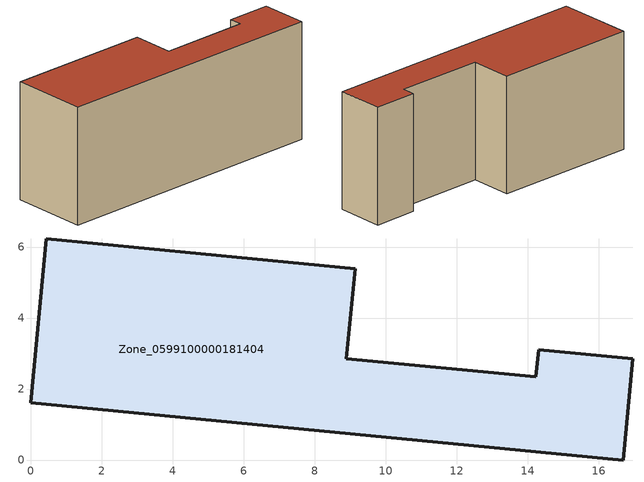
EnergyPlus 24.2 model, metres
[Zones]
Zone_0599100000181404
 floor ground (C_G): 0,1.61 0.44,6.23 9.14,5.38 8.89,2.85 14.23,2.34 14.31,3.1 16.96,2.85 16.69,0 z0
 wall outside (C_F): 14.23,2.34 8.89,2.85 9.14,5.38 0.44,6.23 0,1.61 16.69,0 16.96,2.85 14.31,3.1 14.23,2.34 z0:7.09
 roof outside (C_R): 16.96,2.85 14.31,3.1 14.23,2.34 8.89,2.85 9.14,5.38 0.44,6.23 0,1.61 16.69,0 z7.09
[BUILDING]
Pand.0599100000181404: North Axis=0; Terrain=City; Loads Convergence Tolerance Value=0.04; Temperature Convergence Tolerance Value=0.4; Solar Distribution=FullExterior; Maximum Number of Warmup Days=25; Minimum Number of Warmup Days=1
[Site:Location]
Rotterdam.The.Hague.AP_ZH_NLD Design_Conditions: Latitude=51.96; Longitude=4.45; Time Zone=1; Elevation=-4.5
[SITE:GROUNDTEMPERATURE:BUILDINGSURFACE]
18, 18, 18, 18, 18, 18, 18, 18, 18, 18, 18, 18
[MATERIAL] Thermal Absorptance=0.9; Solar Absorptance=0.7; Visible Absorptance=0.7
Name | Roughness | Thickness | Conductivity | Density | Specific Heat
G.TI.1946 | MediumSmooth | 0.15 | 1 | 540 | 1210
F.TI.1946 | Rough | 0.3 | 0.857143 | 1920 | 840
R.TI.1946 | MediumRough | 0.2 | 0.1 | 1500 | 1000
[CONSTRUCTION]
C_G: G.TI.1946
C_F: F.TI.1946
C_R: R.TI.1946
[ZONE]
Zone_0599100000181404: Type=1; Multiplier=1; Ceiling Height=Autocalculate; Volume=Autocalculate; Floor Area=autocalculate; Part of Total Floor Area=Yes
[ZONEINFILTRATION:DESIGNFLOWRATE]
Infil_Zone_0599100000181404: Zone or ZoneList or Space or SpaceList=Zone_0599100000181404; Schedule=AlwaysOn; Design Flow Rate Calculation Method=Flow/Area; Flow Rate per Floor Area=0.003; Constant Term Coefficient=1; Temperature Term Coefficient=0; Velocity Term Coefficient=0; Velocity Squared Term Coefficient=0
[HVACTEMPLATE:ZONE:IDEALLOADSAIRSYSTEM]
Zone_0599100000181404: Maximum Heating Supply Air Temperature=50; Minimum Cooling Supply Air Temperature=13; Maximum Heating Supply Air Humidity Ratio=0.0156; Minimum Cooling Supply Air Humidity Ratio=0.0077; Heating Limit=NoLimit; Cooling Limit=NoLimit; Dehumidification Control Type=ConstantSensibleHeatRatio; Cooling Sensible Heat Ratio=0.7; Dehumidification Setpoint=60; Humidification Control Type=None; Humidification Setpoint=30; Outdoor Air Method=None; Outdoor Air Flow Rate per Person=0.00944; Outdoor Air Flow Rate per Zone Floor Area=0; Outdoor Air Flow Rate per Zone=0; Demand Controlled Ventilation Type=None; Outdoor Air Economizer Type=NoEconomizer; Heat Recovery Type=None; Sensible Heat Recovery Effectiveness=0.7; Latent Heat Recovery Effectiveness=0.65
[ZONECONTROL:THERMOSTAT]
ThermostatControl_Zone_0599100000181404: Zone or ZoneList=Zone_0599100000181404; Control Type Schedule=DualSetpointControlType; Control 1=Thermostat_Zone_0599100000181404; Temperature Difference Between Cutout And Setpoint=0
[THERMOSTATSETPOINT:DUALSETPOINT]
Thermostat_Zone_0599100000181404: Heating Setpoint Temperature Schedule=HeatingSetpoint_Zone_0599100000181404; Cooling Setpoint Temperature Schedule=CoolingSetpoint_Zone_0599100000181404
[SCHEDULE:COMPACT]
HeatingSetpoint_Zone_0599100000181404: Through: 12/31, For: AllDays, Until: 24:00, 21
CoolingSetpoint_Zone_0599100000181404: Through: 12/31, For: AllDays, Until: 24:00, 24
DualSetpointControlType: Through: 12/31, For: AllDays, Until: 24:00, 4
AlwaysOn: Through: 12/31, For: AllDays, Until: 24:00, 1
